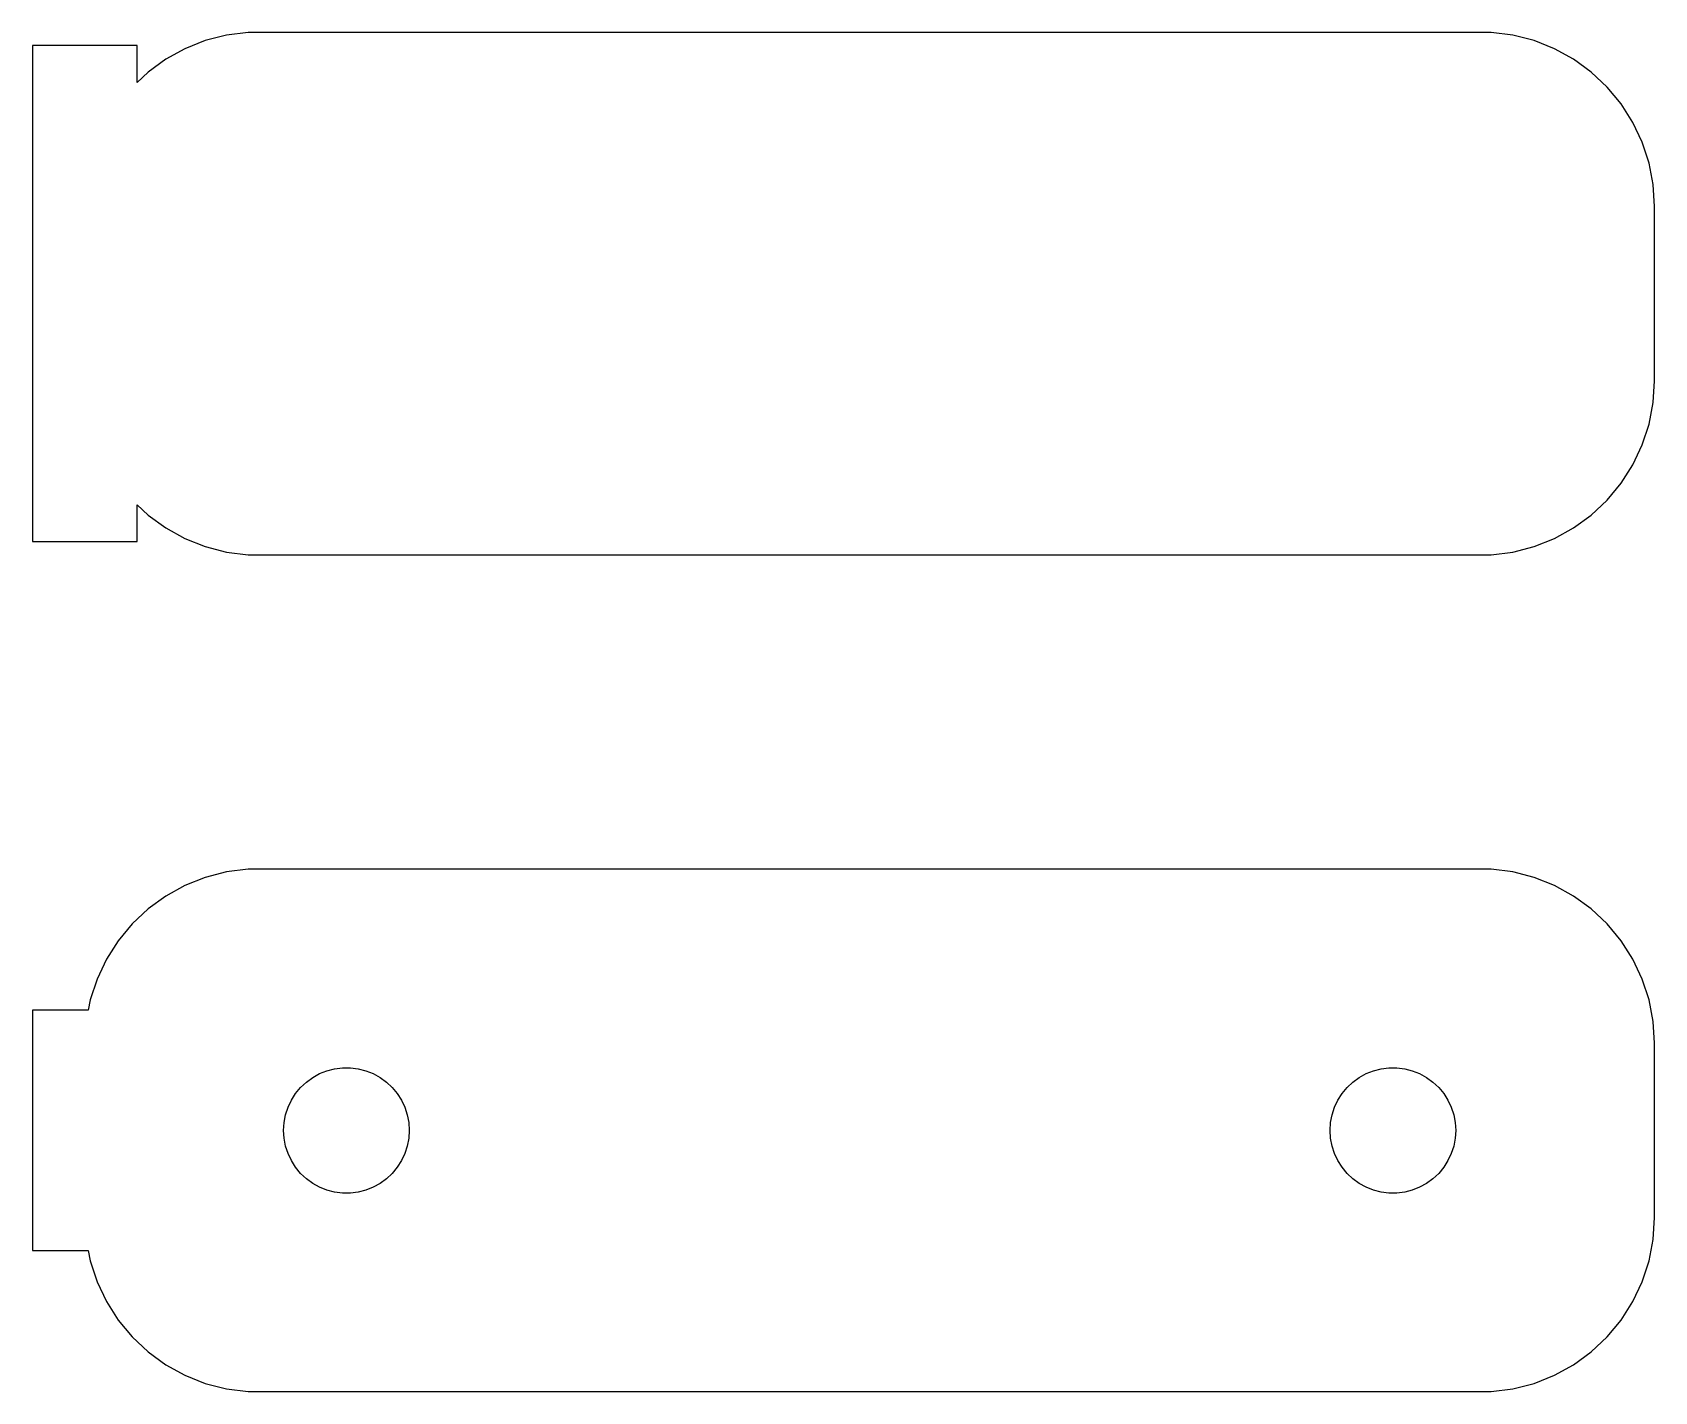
# Model space of a CAD drawing. Header units: metres. Extents: x -24 to 22.5, y 16.5 to 55.5.
import ezdxf

# ---------------------------------------------------------------- set-up
doc = ezdxf.new("R2010")
doc.units = ezdxf.units.M

msp = doc.modelspace()

# ---------------------------------------------------------------- linework, layer by layer
for p, q in [((-18.4369, 55.4114), (-19.0451, 55.2553)), ((-17.8139, 55.4901), (-18.4369, 55.4114)), ((17.8139, 55.4901), (-17.8139, 55.4901)), ((18.4369, 55.4114), (17.8139, 55.4901)), ((19.0451, 55.2553), (18.4369, 55.4114)), ((-21, 55.1148), (-24, 55.1148)), ((-24, 55.1148), (-24, 40.8852)), ((-21, 54.0587), (-21, 55.1148)), ((-19.6289, 55.0241), (-20.1791, 54.7216)), ((-19.0451, 55.2553), (-19.6289, 55.0241)), ((19.6289, 55.0241), (19.0451, 55.2553)), ((20.1791, 54.7216), (19.6289, 55.0241)), ((-20.1791, 54.7216), (-20.6871, 54.3526)), ((20.6871, 54.3526), (20.1791, 54.7216)), ((-20.6871, 54.3526), (-21, 54.0587)), ((21.1448, 53.9227), (20.6871, 54.3526)), ((21.5451, 53.4389), (21.1448, 53.9227)), ((21.8815, 52.9088), (21.5451, 53.4389)), ((22.1489, 52.3406), (21.8815, 52.9088)), ((22.3429, 51.7434), (22.1489, 52.3406)), ((22.4606, 51.1267), (22.3429, 51.7434)), ((22.5, 50.5), (22.4606, 51.1267)), ((22.5, 45.5), (22.5, 50.5)), ((22.4606, 44.8733), (22.5, 45.5)), ((22.3429, 44.2566), (22.4606, 44.8733)), ((22.1489, 43.6594), (22.3429, 44.2566)), ((21.8815, 43.0912), (22.1489, 43.6594)), ((21.5451, 42.5611), (21.8815, 43.0912)), ((21.1448, 42.0773), (21.5451, 42.5611)), ((-21, 40.8852), (-21, 41.9413)), ((-21, 41.9413), (-20.6871, 41.6474)), ((20.6871, 41.6474), (21.1448, 42.0773)), ((-20.6871, 41.6474), (-20.1791, 41.2784)), ((20.1791, 41.2784), (20.6871, 41.6474)), ((-20.1791, 41.2784), (-19.6289, 40.9759)), ((-19.6289, 40.9759), (-19.0451, 40.7447)), ((19.0451, 40.7447), (19.6289, 40.9759)), ((19.6289, 40.9759), (20.1791, 41.2784)), ((-24, 40.8852), (-21, 40.8852)), ((-19.0451, 40.7447), (-18.4369, 40.5886)), ((-18.4369, 40.5886), (-17.8139, 40.5099)), ((-17.8139, 40.5099), (17.8139, 40.5099)), ((17.8139, 40.5099), (18.4369, 40.5886)), ((18.4369, 40.5886), (19.0451, 40.7447)), ((-19.0451, 31.2553), (-19.6289, 31.0241)), ((-18.4369, 31.4114), (-19.0451, 31.2553)), ((-17.8139, 31.4901), (-18.4369, 31.4114)), ((17.8139, 31.4901), (-17.8139, 31.4901)), ((18.4369, 31.4114), (17.8139, 31.4901)), ((19.0451, 31.2553), (18.4369, 31.4114)), ((19.6289, 31.0241), (19.0451, 31.2553)), ((-20.1791, 30.7216), (-20.6871, 30.3526)), ((-19.6289, 31.0241), (-20.1791, 30.7216)), ((20.1791, 30.7216), (19.6289, 31.0241)), ((20.6871, 30.3526), (20.1791, 30.7216)), ((-20.6871, 30.3526), (-21.1448, 29.9227)), ((21.1448, 29.9227), (20.6871, 30.3526)), ((-21.1448, 29.9227), (-21.5451, 29.4389)), ((21.5451, 29.4389), (21.1448, 29.9227)), ((-21.5451, 29.4389), (-21.8815, 28.9088)), ((21.8815, 28.9088), (21.5451, 29.4389)), ((-21.8815, 28.9088), (-22.1489, 28.3406)), ((22.1489, 28.3406), (21.8815, 28.9088)), ((-22.1489, 28.3406), (-22.3429, 27.7434)), ((22.3429, 27.7434), (22.1489, 28.3406)), ((-22.4, 27.4442), (-24, 27.4442)), ((-24, 27.4442), (-24, 20.5558)), ((-22.3429, 27.7434), (-22.4, 27.4442)), ((22.4606, 27.1267), (22.3429, 27.7434)), ((22.5, 26.5), (22.4606, 27.1267)), ((22.5, 21.5), (22.5, 26.5)), ((-15.9645, 25.5198), (-15.7664, 25.6287)), ((-15.7664, 25.6287), (-15.5562, 25.7119)), ((-15.5562, 25.7119), (-15.3373, 25.7681)), ((-15.3373, 25.7681), (-15.113, 25.7964)), ((-15.113, 25.7964), (-14.887, 25.7964)), ((-14.887, 25.7964), (-14.6627, 25.7681)), ((-14.6627, 25.7681), (-14.4438, 25.7119)), ((-14.4438, 25.7119), (-14.2336, 25.6287)), ((-14.2336, 25.6287), (-14.0355, 25.5198)), ((14.0355, 25.5198), (14.2336, 25.6287)), ((14.2336, 25.6287), (14.4438, 25.7119)), ((14.4438, 25.7119), (14.6627, 25.7681)), ((14.6627, 25.7681), (14.887, 25.7964)), ((14.887, 25.7964), (15.113, 25.7964)), ((15.113, 25.7964), (15.3373, 25.7681)), ((15.3373, 25.7681), (15.5562, 25.7119)), ((15.5562, 25.7119), (15.7664, 25.6287)), ((15.7664, 25.6287), (15.9645, 25.5198)), ((-16.4562, 25.058), (-16.3121, 25.2322)), ((-16.3121, 25.2322), (-16.1474, 25.3869)), ((-16.1474, 25.3869), (-15.9645, 25.5198)), ((-14.0355, 25.5198), (-13.8526, 25.3869)), ((-13.8526, 25.3869), (-13.6879, 25.2322)), ((-13.6879, 25.2322), (-13.5438, 25.058)), ((13.5438, 25.058), (13.6879, 25.2322)), ((13.6879, 25.2322), (13.8526, 25.3869)), ((13.8526, 25.3869), (14.0355, 25.5198)), ((15.9645, 25.5198), (16.1474, 25.3869)), ((16.1474, 25.3869), (16.3121, 25.2322)), ((16.3121, 25.2322), (16.4562, 25.058)), ((-16.7434, 24.4476), (-16.6736, 24.6626)), ((-16.6736, 24.6626), (-16.5773, 24.8671)), ((-16.5773, 24.8671), (-16.4562, 25.058)), ((-13.5438, 25.058), (-13.4226, 24.8671)), ((-13.4226, 24.8671), (-13.3264, 24.6626)), ((-13.3264, 24.6626), (-13.2565, 24.4476)), ((13.2565, 24.4476), (13.3264, 24.6626)), ((13.3264, 24.6626), (13.4226, 24.8671)), ((13.4226, 24.8671), (13.5438, 25.058)), ((16.4562, 25.058), (16.5773, 24.8671)), ((16.5773, 24.8671), (16.6736, 24.6626)), ((16.6736, 24.6626), (16.7434, 24.4476)), ((-16.8, 24), (-16.7858, 24.2256)), ((-16.7858, 24.2256), (-16.7434, 24.4476)), ((-13.2565, 24.4476), (-13.2142, 24.2256)), ((-13.2142, 24.2256), (-13.2, 24)), ((13.2, 24), (13.2142, 24.2256)), ((13.2142, 24.2256), (13.2565, 24.4476)), ((16.7434, 24.4476), (16.7858, 24.2256)), ((16.7858, 24.2256), (16.8, 24)), ((-16.7858, 23.7744), (-16.8, 24)), ((-16.7434, 23.5524), (-16.7858, 23.7744)), ((-13.2142, 23.7744), (-13.2565, 23.5524)), ((-13.2, 24), (-13.2142, 23.7744)), ((13.2142, 23.7744), (13.2, 24)), ((13.2565, 23.5524), (13.2142, 23.7744)), ((16.7858, 23.7744), (16.7434, 23.5524)), ((16.8, 24), (16.7858, 23.7744)), ((-16.6736, 23.3374), (-16.7434, 23.5524)), ((-16.5773, 23.1329), (-16.6736, 23.3374)), ((-13.3264, 23.3374), (-13.4226, 23.1329)), ((-13.2565, 23.5524), (-13.3264, 23.3374)), ((13.3264, 23.3374), (13.2565, 23.5524)), ((13.4226, 23.1329), (13.3264, 23.3374)), ((16.6736, 23.3374), (16.5773, 23.1329)), ((16.7434, 23.5524), (16.6736, 23.3374)), ((-16.4562, 22.942), (-16.5773, 23.1329)), ((-16.3121, 22.7678), (-16.4562, 22.942)), ((-13.5438, 22.942), (-13.6879, 22.7678)), ((-13.4226, 23.1329), (-13.5438, 22.942)), ((13.5438, 22.942), (13.4226, 23.1329)), ((13.6879, 22.7678), (13.5438, 22.942)), ((16.4562, 22.942), (16.3121, 22.7678)), ((16.5773, 23.1329), (16.4562, 22.942)), ((-16.1474, 22.6131), (-16.3121, 22.7678)), ((-15.9645, 22.4802), (-16.1474, 22.6131)), ((-15.7664, 22.3713), (-15.9645, 22.4802)), ((-15.5562, 22.2881), (-15.7664, 22.3713)), ((-14.2336, 22.3713), (-14.4438, 22.2881)), ((-14.0355, 22.4802), (-14.2336, 22.3713)), ((-13.8526, 22.6131), (-14.0355, 22.4802)), ((-13.6879, 22.7678), (-13.8526, 22.6131)), ((13.8526, 22.6131), (13.6879, 22.7678)), ((14.0355, 22.4802), (13.8526, 22.6131)), ((14.2336, 22.3713), (14.0355, 22.4802)), ((14.4438, 22.2881), (14.2336, 22.3713)), ((15.7664, 22.3713), (15.5562, 22.2881)), ((15.9645, 22.4802), (15.7664, 22.3713)), ((16.1474, 22.6131), (15.9645, 22.4802)), ((16.3121, 22.7678), (16.1474, 22.6131)), ((-15.3373, 22.2319), (-15.5562, 22.2881)), ((-15.113, 22.2036), (-15.3373, 22.2319)), ((-14.887, 22.2036), (-15.113, 22.2036)), ((-14.6627, 22.2319), (-14.887, 22.2036)), ((-14.4438, 22.2881), (-14.6627, 22.2319)), ((14.6627, 22.2319), (14.4438, 22.2881)), ((14.887, 22.2036), (14.6627, 22.2319)), ((15.113, 22.2036), (14.887, 22.2036)), ((15.3373, 22.2319), (15.113, 22.2036)), ((15.5562, 22.2881), (15.3373, 22.2319)), ((22.4606, 20.8733), (22.5, 21.5)), ((-24, 20.5558), (-22.4, 20.5558)), ((-22.4, 20.5558), (-22.3429, 20.2566)), ((22.3429, 20.2566), (22.4606, 20.8733)), ((-22.3429, 20.2566), (-22.1489, 19.6594)), ((22.1489, 19.6594), (22.3429, 20.2566)), ((-22.1489, 19.6594), (-21.8815, 19.0912)), ((21.8815, 19.0912), (22.1489, 19.6594)), ((-21.8815, 19.0912), (-21.5451, 18.5611)), ((21.5451, 18.5611), (21.8815, 19.0912)), ((-21.5451, 18.5611), (-21.1448, 18.0773)), ((21.1448, 18.0773), (21.5451, 18.5611)), ((-21.1448, 18.0773), (-20.6871, 17.6474)), ((20.6871, 17.6474), (21.1448, 18.0773)), ((-20.6871, 17.6474), (-20.1791, 17.2784)), ((-20.1791, 17.2784), (-19.6289, 16.9759)), ((19.6289, 16.9759), (20.1791, 17.2784)), ((20.1791, 17.2784), (20.6871, 17.6474)), ((-19.6289, 16.9759), (-19.0451, 16.7447)), ((-19.0451, 16.7447), (-18.4369, 16.5886)), ((18.4369, 16.5886), (19.0451, 16.7447)), ((19.0451, 16.7447), (19.6289, 16.9759)), ((-18.4369, 16.5886), (-17.8139, 16.5099)), ((-17.8139, 16.5099), (17.8139, 16.5099)), ((17.8139, 16.5099), (18.4369, 16.5886))]:
    msp.add_line(p, q)

doc.saveas('drawing.dxf')
